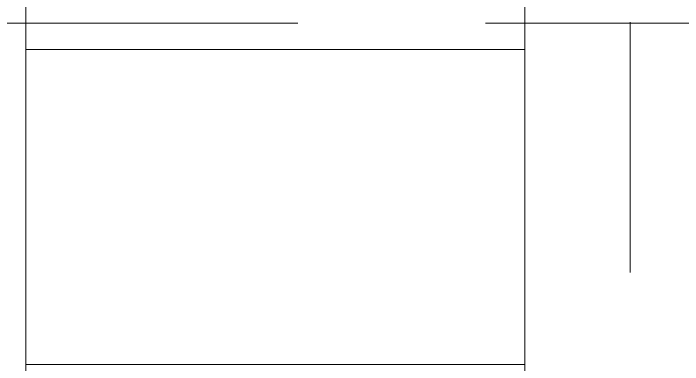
# Model space of a CAD drawing. Header units: millimetres. Extents: x -2100 to 124761, y -10432 to 93550.
# Drawn here: x 25676 to 26950, y 24550 to 25219 of the extents above; entities that cross this region are included whole.
import ezdxf

# ---------------------------------------------------------------- set-up
doc = ezdxf.new("R2010")
doc.units = ezdxf.units.MM
doc.linetypes.add('Centre', pattern=[31.75, 6.35, -4.7625, 15.875, -4.7625])
for name, color, linetype, lineweight in [('NET THAY 2', 55, 'Continuous', 5), ('NET-THAY', 2, 'Continuous', 9), ('TRUC', 225, 'Continuous', 5)]:
    doc.layers.add(name, color=color, linetype=linetype, lineweight=lineweight)

msp = doc.modelspace()

# ---------------------------------------------------------------- linework, layer by layer
at = {"layer": 'NET THAY 2'}
msp.add_line((26649.9, 24550), (25699.9, 24550), dxfattribs=at)
at = {"layer": 'NET-THAY'}
for p, q in [((25699.9, 25150), (25699.9, 28450)), ((25699.9, 25150), (26649.9, 25150)), ((25699.9, 21850), (25699.9, 25150)), ((25699.9, 25150), (26649.9, 25150))]:
    msp.add_line(p, q, dxfattribs=at)
for points in [[(26649.9, 25150), (26649.9, 28450)], [(26649.9, 21850), (26649.9, 25150)]]:
    msp.add_lwpolyline(points, dxfattribs=at)
at = {"layer": 'TRUC', "linetype": 'Centre', "ltscale": 75}
for p, q in [((26849.9, -3849.3), (26849.9, 93540.4)), ((-2000.1, 25200), (44599.9, 25200))]:
    msp.add_line(p, q, dxfattribs=at)

doc.saveas('drawing.dxf')
